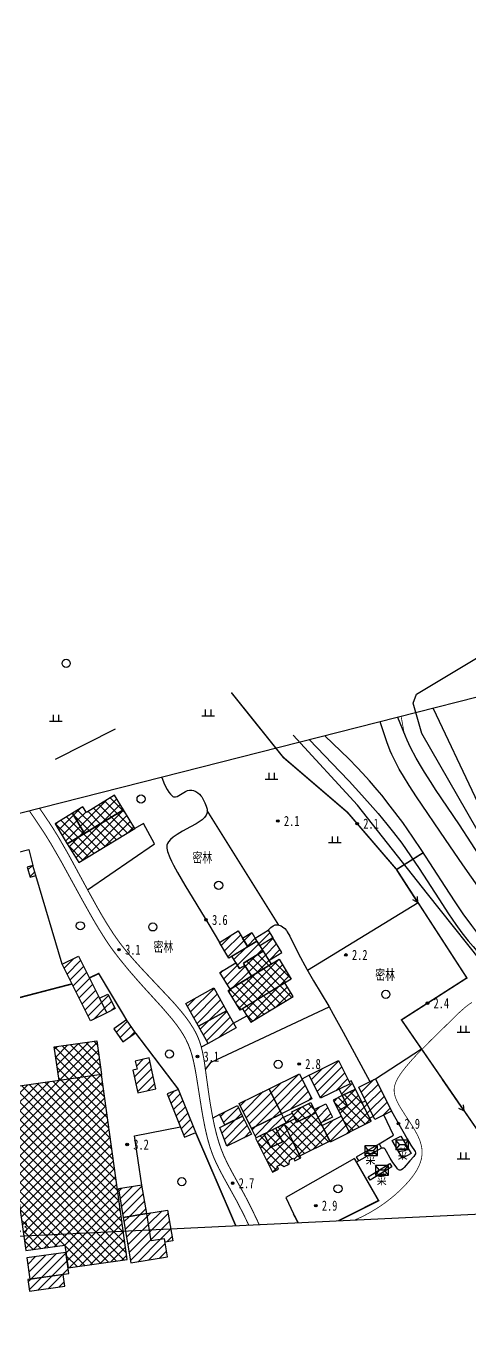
# Model space of a CAD drawing. Header units: metres. Extents: x 494039 to 619385, y 3351420 to 3402703.
# Drawn here: x 536631 to 536806, y 3373601 to 3374117 of the extents above; entities that cross this region are included whole.
import ezdxf
from ezdxf.enums import TextEntityAlignment as Align

# ---------------------------------------------------------------- set-up
doc = ezdxf.new("R2010")
doc.units = ezdxf.units.M
for name, pattern in [('2430', [0]), ('2450', [0]), ('8521', [0]), ('8522', [0]), ('9376', [0]), ('9610', [0])]:
    doc.linetypes.add(name, pattern=pattern)
for name, color, linetype in [('210100', 130, 'Continuous'), ('220200', 130, 'Continuous'), ('261301', 141, 'Continuous'), ('310300', 8, 'Continuous'), ('310500', 8, 'Continuous'), ('330400', 8, 'Continuous'), ('380201', 8, '2430'), ('380202', 8, '2450'), ('420500', 8, 'Continuous'), ('720100', 8, 'Continuous'), ('760201', 8, '8521'), ('760202', 8, '8522'), ('810100', 8, '9610'), ('810302', 8, 'Continuous'), ('810501', 8, 'Continuous'), ('810510', 8, 'Continuous'), ('范围线', 8, 'Continuous')]:
    doc.layers.add(name, color=color, linetype=linetype)
doc.layers.add('710101', color=8, linetype='Continuous', lineweight=0)
pattern_1 = [(45, (0, 0), (-1.767766953, 1.767766953), []), (135, (0, 0), (-1.767766953, -1.767766953), [])]
pattern_2 = [(45, (0, 0), (-1.767766953, 1.767766953), [])]

# ---------------------------------------------------------------- blocks, each defined once
blk = doc.blocks.new('gu')
at = {"flags": 128}
for points in [[(3.75, 0), (-3.75, 0)], [(2.71, -0.6), (3.75, 0), (3.75, 0), (2.71, 0.6)]]:
    blk.add_lwpolyline(points, dxfattribs=at)
blk = doc.blocks.new('p_point')
for radius in [0.25, 0.2, 0.15, 0.1, 0.05]:
    blk.add_circle((0, 0), radius)
blk.add_point((0, 0))
blk = doc.blocks.new('vm')
at = {"linetype": 'Continuous'}
for p, q in [((1.25, 0), (-1.25, 0)), ((-0.5, 0), (-0.5, 1.3)), ((0.5, 1.3), (0.5, 0))]:
    blk.add_line(p, q, dxfattribs=at)
blk = doc.blocks.new('v1')
blk.add_circle((0, 0), 0.8)
blk = doc.blocks.new('mf')
for p, q in [((1.25, 0.95), (-1.25, 0.95)), ((-1.25, 0.95), (-1.25, -0.95)), ((0.5, 0), (-0.5, 0)), ((1.25, -0.95), (1.25, 0.95)), ((-1.25, -0.95), (1.25, -0.95))]:
    blk.add_line(p, q)
at = {"flags": 128}
for points in [[(-1.25, -0.95), (-0.5, 0), (-1.25, 0.95)], [(1.25, -0.95), (0.5, 0), (1.25, 0.95)]]:
    blk.add_lwpolyline(points, dxfattribs=at)
blk = doc.blocks.new('1-3&1-4')
at = {"layer": '310300', "linetype": 'Continuous'}
h = blk.add_hatch(dxfattribs=at)
h.set_pattern_fill('ANSI31', color=8, scale=20, style=0)
h.set_pattern_definition(pattern_2)
h.paths.add_polyline_path([(536632.6836, 3373781.6963), (536634.8764, 3373782.3532), (536633.6862, 3373786.3261), (536631.4934, 3373785.6692)])
h = blk.add_hatch(dxfattribs=at)
h.set_pattern_fill('ANSI31', color=8, scale=20, style=0)
h.set_pattern_definition(pattern_2)
h.paths.add_polyline_path([(536711.095, 3373749.7992), (536707.3311, 3373755.9924), (536714.7594, 3373760.5069), (536718.5233, 3373754.3137)])
h = blk.add_hatch(dxfattribs=at)
h.set_pattern_fill('ANSI31', color=8, scale=20, style=0)
h.set_pattern_definition(pattern_2)
h.paths.add_polyline_path([(536718.5233, 3373754.3137), (536716.461, 3373757.707), (536720.0804, 3373759.9066), (536722.1427, 3373756.5134)])
h = blk.add_hatch(dxfattribs=at)
h.set_pattern_fill('ANSI31', color=8, scale=20, style=0)
h.set_pattern_definition(pattern_2)
h.paths.add_polyline_path([(536723.2927, 3373754.621), (536721.4146, 3373757.7113), (536726.5637, 3373760.8406), (536728.4418, 3373757.7503)])
h = blk.add_hatch(dxfattribs=at)
h.set_pattern_fill('ANSI31', color=8, scale=20, style=0)
h.set_pattern_definition(pattern_2)
h.paths.add_polyline_path([(536716.8647, 3373747.813), (536717.3891, 3373746.9502), (536715.2508, 3373745.6506), (536712.2886, 3373750.5246), (536722.1427, 3373756.5134), (536724.5804, 3373752.5022)])
h = blk.add_hatch(dxfattribs=at)
h.set_pattern_fill('ANSI31', color=8, scale=20, style=0)
h.set_pattern_definition(pattern_2)
h.paths.add_polyline_path([(536726.7581, 3373748.919), (536731.9071, 3373752.0482), (536728.4418, 3373757.7503), (536723.2927, 3373754.621)])
h = blk.add_hatch(dxfattribs=at)
h.set_pattern_fill('ANSI31', color=8, scale=20, style=0)
h.set_pattern_definition(pattern_2)
h.paths.add_polyline_path([(536645.3499, 3373747.3454), (536651.7301, 3373750.543), (536662.9101, 3373728.2355), (536656.5299, 3373725.0379)])
h = blk.add_hatch(dxfattribs=at)
h.set_pattern_fill('ANSI31', color=8, scale=20, style=0)
h.set_pattern_definition(pattern_2)
h.paths.add_polyline_path([(536715.2508, 3373745.6506), (536717.3891, 3373746.9502), (536719.9833, 3373742.6816), (536711.526, 3373737.5418), (536707.5141, 3373744.1431), (536713.833, 3373747.9834)])
h = blk.add_hatch(dxfattribs=at)
h.set_pattern_fill('ANSI31', color=8, scale=20, style=0)
h.set_pattern_definition(pattern_2)
h.paths.add_polyline_path([(536694.0994, 3373731.9239), (536705.1108, 3373738.0569), (536710.12, 3373729.0632), (536699.1086, 3373722.9302)])
h = blk.add_hatch(dxfattribs=at)
h.set_pattern_fill('ANSI31', color=8, scale=20, style=0)
h.set_pattern_definition(pattern_2)
h.paths.add_polyline_path([(536660.051, 3373733.9403), (536663.3192, 3373735.5782), (536666.1783, 3373729.8734), (536662.9101, 3373728.2355)])
h = blk.add_hatch(dxfattribs=at)
h.set_pattern_fill('ANSI31', color=8, scale=20, style=0)
h.set_pattern_definition(pattern_2)
h.paths.add_polyline_path([(536713.8869, 3373722.2997), (536702.8755, 3373716.1668), (536699.1086, 3373722.9302), (536710.12, 3373729.0632)])
h = blk.add_hatch(dxfattribs=at)
h.set_pattern_fill('ANSI31', color=8, scale=20, style=0)
h.set_pattern_definition(pattern_2)
h.paths.add_polyline_path([(536669.2035, 3373716.7614), (536674.2615, 3373720.2726), (536670.708, 3373725.3916), (536665.65, 3373721.8804)])
h = blk.add_hatch(dxfattribs=at)
h.set_pattern_fill('ANSI31', color=8, scale=20, style=0)
h.set_pattern_definition(pattern_2)
h.paths.add_polyline_path([(536679.578, 3373710.4133), (536674.1514, 3373709.2075), (536674.8744, 3373705.9535), (536673.1197, 3373705.5637), (536675.1028, 3373696.6386), (536682.2841, 3373698.2342)])
h = blk.add_hatch(dxfattribs=at)
h.set_pattern_fill('ANSI31', color=8, scale=20, style=0)
h.set_pattern_definition(pattern_2)
h.paths.add_polyline_path([(536747.2533, 3373694.5399), (536742.7371, 3373703.6663), (536754.3118, 3373709.3941), (536758.828, 3373700.2677)])
h = blk.add_hatch(dxfattribs=at)
h.set_pattern_fill('ANSI31', color=8, scale=20, style=0)
h.set_pattern_definition(pattern_2)
h.paths.add_polyline_path([(536738.8458, 3373704.1757), (536743.7367, 3373694.2922), (536731.8298, 3373688.4001), (536726.939, 3373698.2835)])
h = blk.add_hatch(dxfattribs=at)
h.set_pattern_fill('ANSI31', color=8, scale=20, style=0)
h.set_pattern_definition(pattern_2)
h.paths.add_polyline_path([(536754.5117, 3373698.1317), (536755.7882, 3373695.552), (536760.9536, 3373698.1081), (536759.3006, 3373701.4486), (536758.4516, 3373701.0284), (536758.828, 3373700.2677)])
h = blk.add_hatch(dxfattribs=at)
h.set_pattern_fill('ANSI31', color=8, scale=20, style=0)
h.set_pattern_definition(pattern_2)
h.paths.add_polyline_path([(536762.2615, 3373698.8997), (536768.8282, 3373702.1492), (536775.1452, 3373689.3836), (536768.5786, 3373686.1341)])
h = blk.add_hatch(dxfattribs=at)
h.set_pattern_fill('ANSI31', color=8, scale=20, style=0)
h.set_pattern_definition(pattern_2)
h.paths.add_polyline_path([(536693.5739, 3373679.2202), (536697.9665, 3373680.9723), (536691.1715, 3373698.0073), (536686.7789, 3373696.2552)])
h = blk.add_hatch(dxfattribs=at)
h.set_pattern_fill('ANSI31', color=8, scale=20, style=0)
h.set_pattern_definition(pattern_2)
h.paths.add_polyline_path([(536719.9921, 3373682.5422), (536715.1013, 3373692.4256), (536726.939, 3373698.2835), (536731.8298, 3373688.4001)])
h = blk.add_hatch(dxfattribs=at)
h.set_pattern_fill('ANSI31', color=8, scale=20, style=0)
h.set_pattern_definition(pattern_2)
h.paths.add_polyline_path([(536709.4047, 3373683.9799), (536707.3583, 3373688.1153), (536714.4227, 3373691.6112), (536716.4691, 3373687.4757)])
h = blk.add_hatch(dxfattribs=at)
h.set_pattern_fill('ANSI31', color=8, scale=20, style=0)
h.set_pattern_definition(pattern_2)
h.paths.add_polyline_path([(536744.7029, 3373690.0377), (536749.3603, 3373692.3424), (536751.9672, 3373687.0744), (536747.3098, 3373684.7697)])
h = blk.add_hatch(dxfattribs=at)
h.set_pattern_fill('ANSI31', color=8, scale=20, style=0)
h.set_pattern_definition(pattern_2)
h.paths.add_polyline_path([(536767.9717, 3373687.3605), (536766.6064, 3373686.6849), (536763.5449, 3373692.8716), (536764.9102, 3373693.5472)])
h = blk.add_hatch(dxfattribs=at)
h.set_pattern_fill('ANSI31', color=8, scale=20, style=0)
h.set_pattern_definition(pattern_2)
h.paths.add_polyline_path([(536719.9712, 3373680.3986), (536710.281, 3373675.6034), (536707.4434, 3373683.0094), (536716.4691, 3373687.4757)])
h = blk.add_hatch(dxfattribs=at)
h.set_pattern_fill('ANSI31', color=8, scale=20, style=0)
h.set_pattern_definition(pattern_2)
h.paths.add_polyline_path([(536721.8013, 3373678.8862), (536719.9921, 3373682.5422), (536731.8298, 3373688.4001), (536733.639, 3373684.7441)])
h = blk.add_hatch(dxfattribs=at)
h.set_pattern_fill('ANSI31', color=8, scale=20, style=0)
h.set_pattern_definition(pattern_2)
h.paths.add_polyline_path([(536733.639, 3373684.7441), (536737.2004, 3373686.5064), (536736.1507, 3373688.6277), (536732.5893, 3373686.8653)])
h = blk.add_hatch(dxfattribs=at)
h.set_pattern_fill('ANSI31', color=8, scale=20, style=0)
h.set_pattern_definition(pattern_2)
h.paths.add_polyline_path([(536758.5862, 3373680.9738), (536751.0369, 3373677.238), (536747.819, 3373683.7407), (536755.3683, 3373687.4765)])
h = blk.add_hatch(dxfattribs=at)
h.set_pattern_fill('ANSI31', color=8, scale=20, style=0)
h.set_pattern_definition(pattern_2)
h.paths.add_polyline_path([(536678.6557, 3373649.0293), (536676.774, 3373660.2955), (536667.5099, 3373658.7482), (536669.3916, 3373647.482)])
h = blk.add_hatch(dxfattribs=at)
h.set_pattern_fill('ANSI31', color=8, scale=20, style=0)
h.set_pattern_definition(pattern_2)
h.paths.add_polyline_path([(536678.6557, 3373649.0293), (536686.8903, 3373650.4046), (536688.9194, 3373638.2555), (536685.8919, 3373637.7499), (536685.6645, 3373639.1112), (536680.4574, 3373638.2415)])
h = blk.add_hatch(dxfattribs=at)
h.set_pattern_fill('ANSI31', color=8, scale=20, style=0)
h.set_pattern_definition(pattern_2)
h.paths.add_polyline_path([(536686.852, 3373632.0016), (536685.6645, 3373639.1112), (536680.4574, 3373638.2415), (536678.6557, 3373649.0293), (536669.3916, 3373647.482), (536672.3807, 3373629.5847)])
h = blk.add_hatch(dxfattribs=at)
h.set_pattern_fill('ANSI31', color=8, scale=20, style=0)
h.set_pattern_definition(pattern_2)
h.paths.add_polyline_path([(536632.5509, 3373623.1768), (536647.9688, 3373625.3346), (536646.7954, 3373633.7193), (536631.3775, 3373631.5615)])
h = blk.add_hatch(dxfattribs=at)
h.set_pattern_fill('ANSI31', color=8, scale=20, style=0)
h.set_pattern_definition(pattern_2)
h.paths.add_polyline_path([(536631.7532, 3373623.0652), (536632.4014, 3373618.4336), (536646.3445, 3373620.385), (536645.6963, 3373625.0166)])
at = {"layer": '310500', "linetype": 'Continuous'}
h = blk.add_hatch(dxfattribs=at)
h.set_pattern_fill('ANSI37', color=8, scale=20, style=0)
h.set_pattern_definition(pattern_1)
h.paths.add_polyline_path([(536654.1722, 3373799.0179), (536669.4717, 3373808.3131), (536666.0067, 3373814.0164), (536654.8825, 3373807.258), (536653.5206, 3373809.4996), (536649.3453, 3373806.9629)])
h = blk.add_hatch(dxfattribs=at)
h.set_pattern_fill('ANSI37', color=8, scale=20, style=0)
h.set_pattern_definition(pattern_1)
h.paths.add_polyline_path([(536642.5094, 3373802.8098), (536647.3363, 3373794.8649), (536654.1722, 3373799.0179), (536649.3453, 3373806.9629)])
h = blk.add_hatch(dxfattribs=at)
h.set_pattern_fill('ANSI37', color=8, scale=20, style=0)
h.set_pattern_definition(pattern_1)
h.paths.add_polyline_path([(536651.84, 3373787.4519), (536673.9754, 3373800.9001), (536669.4717, 3373808.3131), (536647.3363, 3373794.8649)])
h = blk.add_hatch(dxfattribs=at)
h.set_pattern_fill('ANSI37', color=8, scale=20, style=0)
h.set_pattern_definition(pattern_1)
h.paths.add_polyline_path([(536715.4563, 3373729.2487), (536710.7156, 3373737.0492), (536730.9146, 3373749.325), (536735.6553, 3373741.5244)])
h = blk.add_hatch(dxfattribs=at)
h.set_pattern_fill('ANSI37', color=8, scale=20, style=0)
h.set_pattern_definition(pattern_1)
h.paths.add_polyline_path([(536719.9833, 3373742.6816), (536716.8647, 3373747.813), (536724.5804, 3373752.5022), (536727.699, 3373747.3708)])
h = blk.add_hatch(dxfattribs=at)
h.set_pattern_fill('ANSI37', color=8, scale=20, style=0)
h.set_pattern_definition(pattern_1)
h.paths.add_polyline_path([(536736.4477, 3373734.6636), (536733.189, 3373740.0256), (536716.4374, 3373729.8449), (536719.6961, 3373724.4829)])
h = blk.add_hatch(dxfattribs=at)
h.set_pattern_fill('ANSI37', color=8, scale=20, style=0)
h.set_pattern_definition(pattern_1)
h.paths.add_polyline_path([(536644.063, 3373701.4889), (536642.1996, 3373714.8035), (536658.9356, 3373717.1458), (536660.799, 3373703.8311)])
h = blk.add_hatch(dxfattribs=at)
h.set_pattern_fill('ANSI37', color=8, scale=20, style=0)
h.set_pattern_definition(pattern_1)
h.paths.add_polyline_path([(536630.9772, 3373634.4213), (536646.3951, 3373636.5791), (536647.6492, 3373627.6186), (536671.0077, 3373630.8876), (536660.799, 3373703.8311), (536622.0226, 3373698.4043)])
h = blk.add_hatch(dxfattribs=at)
h.set_pattern_fill('ANSI37', color=8, scale=20, style=0)
h.set_pattern_definition(pattern_1)
h.paths.add_polyline_path([(536758.5005, 3373681.1469), (536767.2133, 3373685.4585), (536760.9536, 3373698.1081), (536755.7882, 3373695.552), (536757.8078, 3373691.4708), (536754.2604, 3373689.7153)])
h = blk.add_hatch(dxfattribs=at)
h.set_pattern_fill('ANSI37', color=8, scale=20, style=0)
h.set_pattern_definition(pattern_1)
h.paths.add_polyline_path([(536743.3386, 3373692.7948), (536745.3265, 3373688.7776), (536737.896, 3373685.1007), (536735.9081, 3373689.1179)])
h = blk.add_hatch(dxfattribs=at)
h.set_pattern_fill('ANSI37', color=8, scale=20, style=0)
h.set_pattern_definition(pattern_1)
h.paths.add_polyline_path([(536754.2604, 3373689.7153), (536757.8078, 3373691.4708), (536755.7882, 3373695.552), (536752.2408, 3373693.7965)])
h = blk.add_hatch(dxfattribs=at)
h.set_pattern_fill('ANSI37', color=8, scale=20, style=0)
h.set_pattern_definition(pattern_1)
h.paths.add_polyline_path([(536737.896, 3373685.1007), (536745.3265, 3373688.7776), (536750.8486, 3373677.6185), (536739.1168, 3373671.8131), (536732.8991, 3373684.3779), (536737.2004, 3373686.5064)])
h = blk.add_hatch(dxfattribs=at)
h.set_pattern_fill('ANSI37', color=8, scale=20, style=0)
h.set_pattern_definition(pattern_1)
h.paths.add_polyline_path([(536721.5977, 3373678.7854), (536728.252, 3373665.3383), (536730.6294, 3373666.5148), (536730.0574, 3373667.6706), (536731.5148, 3373668.3918), (536732.9072, 3373667.6009), (536734.8145, 3373668.5447), (536734.9329, 3373670.0968), (536736.5724, 3373670.9082), (536737.0813, 3373669.8798), (536739.485, 3373671.0692), (536732.8991, 3373684.3779), (536729.5524, 3373682.7218), (536732.2002, 3373677.3711), (536727.57, 3373675.0798), (536724.9222, 3373680.4305)])
h = blk.add_hatch(dxfattribs=at)
h.set_pattern_fill('ANSI37', color=8, scale=20, style=0)
h.set_pattern_definition(pattern_1)
h.paths.add_polyline_path([(536724.8576, 3373680.3986), (536727.5054, 3373675.0478), (536732.2002, 3373677.3711), (536729.5524, 3373682.7218)])
at = {"layer": '210100', "color": 141, "linetype": 'Continuous', "flags": 128}
for points in [[(536907.3526, 3373653.5826), (536878.4223, 3373690.5277), (536852.5854, 3373723.4162), (536845.6565, 3373732.1777), (536836.4805, 3373743.6614), (536824.114, 3373758.8558), (536818.9134, 3373765.3501), (536814.6064, 3373770.9111), (536810.2082, 3373776.8517), (536803.2667, 3373786.6555), (536796.461, 3373796.5725), (536785.1155, 3373813.3675), (536782.1558, 3373817.9046), (536779.8864, 3373821.5839), (536778.2707, 3373824.3847), (536776.7523, 3373827.2308), (536775.3552, 3373830.1329), (536774.7106, 3373831.6085), (536773.3565, 3373835.1141), (536770.6776, 3373842.9774)], [(536892.8622, 3373652.8848), (536869.0503, 3373683.9352), (536855.8773, 3373701.0041), (536848.2791, 3373710.7705), (536833.288, 3373729.8171), (536825.9732, 3373738.8914), (536814.0307, 3373753.3935), (536809.9752, 3373758.4795), (536806.817, 3373762.6099), (536803.4192, 3373767.318), (536800.2593, 3373771.9599), (536796.3106, 3373778.0108), (536787.2046, 3373792.2208), (536783.6338, 3373797.5708), (536779.6363, 3373803.238), (536774.7242, 3373809.774), (536771.3323, 3373814.0383), (536769.5992, 3373816.1386), (536766.5007, 3373819.7558), (536763.7705, 3373822.7875), (536761.655, 3373825.0289), (536758.331, 3373828.376), (536748.9175, 3373837.4454)]]:
    blk.add_lwpolyline(points, dxfattribs=at)
at = {"layer": '220200', "color": 141, "linetype": 'Continuous', "const_width": 0.6, "flags": 128}
for points in [[(536823.37, 3373661.2666), (536779.1275, 3373725.4352), (536804.9177, 3373741.9829), (536777.195, 3373784.7527), (536757.8213, 3373807.3031), (536732.4739, 3373829.0212), (536712.0448, 3373854.5399)], [(536777.195, 3373784.7527), (536787.7338, 3373791.3991)]]:
    blk.add_lwpolyline(points, dxfattribs=at)
at = {"layer": '310300', "color": 8, "linetype": 'Continuous', "flags": 128}
for points in [[(536632.6836, 3373781.6963), (536634.8764, 3373782.3532), (536633.6862, 3373786.3261), (536631.4934, 3373785.6692)], [(536631.7532, 3373623.0652), (536632.4014, 3373618.4336), (536646.3445, 3373620.385), (536645.6963, 3373625.0166)]]:
    blk.add_lwpolyline(points, close=True, dxfattribs=at)
for points, elevation in [([(536711.095, 3373749.7992), (536707.3311, 3373755.9924), (536714.7594, 3373760.5069), (536718.5233, 3373754.3137)], 6.8765), ([(536718.5233, 3373754.3137), (536716.461, 3373757.707), (536720.0804, 3373759.9066), (536722.1427, 3373756.5134)], 6.8765), ([(536723.2927, 3373754.621), (536721.4146, 3373757.7113), (536726.5637, 3373760.8406), (536728.4418, 3373757.7503)], 7.0246), ([(536716.8647, 3373747.813), (536717.3891, 3373746.9502), (536715.2508, 3373745.6506), (536712.2886, 3373750.5246), (536722.1427, 3373756.5134), (536724.5804, 3373752.5022)], 9.1044), ([(536726.7581, 3373748.919), (536731.9071, 3373752.0482), (536728.4418, 3373757.7503), (536723.2927, 3373754.621)], 7.0246), ([(536645.3499, 3373747.3454), (536651.7301, 3373750.543), (536662.9101, 3373728.2355), (536656.5299, 3373725.0379)], 6.4577), ([(536715.2508, 3373745.6506), (536717.3891, 3373746.9502), (536719.9833, 3373742.6816), (536711.526, 3373737.5418), (536707.5141, 3373744.1431), (536713.833, 3373747.9834)], 6.8765), ([(536694.0994, 3373731.9239), (536705.1108, 3373738.0569), (536710.12, 3373729.0632), (536699.1086, 3373722.9302)], 6.4643), ([(536660.051, 3373733.9403), (536663.3192, 3373735.5782), (536666.1783, 3373729.8734), (536662.9101, 3373728.2355)], 5.3321), ([(536713.8869, 3373722.2997), (536702.8755, 3373716.1668), (536699.1086, 3373722.9302), (536710.12, 3373729.0632)], 6.4643), ([(536669.2035, 3373716.7614), (536674.2615, 3373720.2726), (536670.708, 3373725.3916), (536665.65, 3373721.8804)], 6.3096), ([(536679.578, 3373710.4133), (536674.1514, 3373709.2075), (536674.8744, 3373705.9535), (536673.1197, 3373705.5637), (536675.1028, 3373696.6386), (536682.2841, 3373698.2342)], 5.8102), ([(536747.2533, 3373694.5399), (536742.7371, 3373703.6663), (536754.3118, 3373709.3941), (536758.828, 3373700.2677)], 9.3845), ([(536738.8458, 3373704.1757), (536743.7367, 3373694.2922), (536731.8298, 3373688.4001), (536726.939, 3373698.2835)], 6.7926), ([(536754.5117, 3373698.1317), (536755.7882, 3373695.552), (536760.9536, 3373698.1081), (536759.3006, 3373701.4486), (536758.4516, 3373701.0284), (536758.828, 3373700.2677)], 6.8667), ([(536762.2615, 3373698.8997), (536768.8282, 3373702.1492), (536775.1452, 3373689.3836), (536768.5786, 3373686.1341)], 6.0521), ([(536693.5739, 3373679.2202), (536697.9665, 3373680.9723), (536691.1715, 3373698.0073), (536686.7789, 3373696.2552)], 6.847), ([(536719.9921, 3373682.5422), (536715.1013, 3373692.4256), (536726.939, 3373698.2835), (536731.8298, 3373688.4001)], 6.7926), ([(536709.4047, 3373683.9799), (536707.3583, 3373688.1153), (536714.4227, 3373691.6112), (536716.4691, 3373687.4757)], 6.2002), ([(536744.7029, 3373690.0377), (536749.3603, 3373692.3424), (536751.9672, 3373687.0744), (536747.3098, 3373684.7697)], 8.5946), ([(536767.9717, 3373687.3605), (536766.6064, 3373686.6849), (536763.5449, 3373692.8716), (536764.9102, 3373693.5472)], 6.0521), ([(536719.9712, 3373680.3986), (536710.281, 3373675.6034), (536707.4434, 3373683.0094), (536716.4691, 3373687.4757)], 7.706), ([(536721.8013, 3373678.8862), (536719.9921, 3373682.5422), (536731.8298, 3373688.4001), (536733.639, 3373684.7441)], 6.7926), ([(536733.639, 3373684.7441), (536737.2004, 3373686.5064), (536736.1507, 3373688.6277), (536732.5893, 3373686.8653)], 6.7926), ([(536758.5862, 3373680.9738), (536751.0369, 3373677.238), (536747.819, 3373683.7407), (536755.3683, 3373687.4765)], 7.2863), ([(536678.6557, 3373649.0293), (536676.774, 3373660.2955), (536667.5099, 3373658.7482), (536669.3916, 3373647.482)], 6.1904), ([(536678.6557, 3373649.0293), (536686.8903, 3373650.4046), (536688.9194, 3373638.2555), (536685.8919, 3373637.7499), (536685.6645, 3373639.1112), (536680.4574, 3373638.2415)], 5.7954), ([(536686.852, 3373632.0016), (536685.6645, 3373639.1112), (536680.4574, 3373638.2415), (536678.6557, 3373649.0293), (536669.3916, 3373647.482), (536672.3807, 3373629.5847)], 5.7954), ([(536632.5509, 3373623.1768), (536647.9688, 3373625.3346), (536646.7954, 3373633.7193), (536631.3775, 3373631.5615)], 7.9257)]:
    blk.add_lwpolyline(points, close=True, dxfattribs=dict(at, elevation=elevation))
at = {"layer": '310500', "color": 8, "linetype": 'Continuous', "flags": 128}
for points, elevation in [([(536654.1722, 3373799.0179), (536669.4717, 3373808.3131), (536666.0067, 3373814.0164), (536654.8825, 3373807.258), (536653.5206, 3373809.4996), (536649.3453, 3373806.9629)], 14.8942), ([(536642.5094, 3373802.8098), (536647.3363, 3373794.8649), (536654.1722, 3373799.0179), (536649.3453, 3373806.9629)], 14.8942), ([(536651.84, 3373787.4519), (536673.9754, 3373800.9001), (536669.4717, 3373808.3131), (536647.3363, 3373794.8649)], 14.8942), ([(536715.4563, 3373729.2487), (536710.7156, 3373737.0492), (536730.9146, 3373749.325), (536735.6553, 3373741.5244)], 16.4124), ([(536719.9833, 3373742.6816), (536716.8647, 3373747.813), (536724.5804, 3373752.5022), (536727.699, 3373747.3708)], 13.9685), ([(536736.4477, 3373734.6636), (536733.189, 3373740.0256), (536716.4374, 3373729.8449), (536719.6961, 3373724.4829)], 16.4124), ([(536644.063, 3373701.4889), (536642.1996, 3373714.8035), (536658.9356, 3373717.1458), (536660.799, 3373703.8311)], 15.2702), ([(536630.9772, 3373634.4213), (536646.3951, 3373636.5791), (536647.6492, 3373627.6186), (536671.0077, 3373630.8876), (536660.799, 3373703.8311), (536622.0226, 3373698.4043)], 28.6002), ([(536758.5005, 3373681.1469), (536767.2133, 3373685.4585), (536760.9536, 3373698.1081), (536755.7882, 3373695.552), (536757.8078, 3373691.4708), (536754.2604, 3373689.7153)], 14.6178), ([(536743.3386, 3373692.7948), (536745.3265, 3373688.7776), (536737.896, 3373685.1007), (536735.9081, 3373689.1179)], 18.8796), ([(536754.2604, 3373689.7153), (536757.8078, 3373691.4708), (536755.7882, 3373695.552), (536752.2408, 3373693.7965)], 17.8268), ([(536737.896, 3373685.1007), (536745.3265, 3373688.7776), (536750.8486, 3373677.6185), (536739.1168, 3373671.8131), (536732.8991, 3373684.3779), (536737.2004, 3373686.5064)], 15.9767), ([(536721.5977, 3373678.7854), (536728.252, 3373665.3383), (536730.6294, 3373666.5148), (536730.0574, 3373667.6706), (536731.5148, 3373668.3918), (536732.9072, 3373667.6009), (536734.8145, 3373668.5447), (536734.9329, 3373670.0968), (536736.5724, 3373670.9082), (536737.0813, 3373669.8798), (536739.485, 3373671.0692), (536732.8991, 3373684.3779), (536729.5524, 3373682.7218), (536732.2002, 3373677.3711), (536727.57, 3373675.0798), (536724.9222, 3373680.4305)], 14.3956), ([(536724.8576, 3373680.3986), (536727.5054, 3373675.0478), (536732.2002, 3373677.3711), (536729.5524, 3373682.7218)], 16.2914)]:
    blk.add_lwpolyline(points, close=True, dxfattribs=dict(at, elevation=elevation))
at = {"layer": '330400', "color": 8, "linetype": 'Continuous', "flags": 128}
for points, elevation in [([(536770.3775, 3373676.4791), (536771.3068, 3373674.8071), (536762.2619, 3373669.7799), (536761.3326, 3373671.4519)], 2.3592), ([(536775.5045, 3373677.7997), (536778.8661, 3373679.5062), (536782.9787, 3373672.7173), (536779.5345, 3373670.9069)], 2.3592), ([(536774.5727, 3373668.7217), (536775.367, 3373667.4104), (536766.7573, 3373662.1948), (536765.963, 3373663.5061)], 1.6334)]:
    blk.add_lwpolyline(points, close=True, dxfattribs=dict(at, elevation=elevation))
at = {"layer": '380201', "color": 8, "linetype": '2430', "const_width": 0.6, "flags": 128}
for points, elevation in [([(536670.708, 3373725.3916), (536659.7321, 3373743.7283), (536656.0233, 3373741.9768)], 4.5612), ([(536649.2156, 3373739.6322), (536623.0675, 3373732.8185)], 4.7463), ([(536691.1715, 3373698.0073), (536674.2615, 3373720.2726)], 4.5612), ([(536713.7616, 3373644.2599), (536697.9665, 3373680.9723)], 3.87), ([(536754.2933, 3373646.2118), (536770.0932, 3373654.1369), (536760.556, 3373670.7728)], 2.9516), ([(536736.5092, 3373648.955), (536738.353, 3373645.4442)], 2.9516)]:
    blk.add_lwpolyline(points, dxfattribs=dict(at, elevation=elevation))
at = {"layer": '380202', "color": 8, "linetype": '2450', "elevation": 7.4529, "flags": 128}
blk.add_lwpolyline([(536791.5865, 3373848.2929), (536824.4276, 3373778.8979), (536897.39, 3373677.9709), (536910.0625, 3373683.1544)], dxfattribs=at)
at = {"layer": '420500', "color": 8, "linetype": 'Continuous', "const_width": 0.4, "flags": 128}
for points in [[(536718.9087, 3373644.5078), (536716.5093, 3373649.4129), (536714.1335, 3373654.0027), (536709.0958, 3373663.1058), (536707.1566, 3373666.755), (536705.8541, 3373669.4451), (536705.252, 3373670.8069), (536704.4692, 3373672.7626), (536703.6583, 3373675.1081), (536702.9506, 3373677.4894), (536702.4758, 3373679.2952), (536701.641, 3373682.9478), (536700.8095, 3373687.2622), (536700.2779, 3373690.3692), (536698.2505, 3373703.1702), (536697.8319, 3373705.579), (536697.1349, 3373709.026), (536696.4789, 3373711.6267), (536695.8484, 3373713.659), (536694.9946, 3373715.8772), (536693.9551, 3373718.026), (536693.0078, 3373719.689), (536691.9742, 3373721.31), (536690.2911, 3373723.6761), (536688.4835, 3373725.9794), (536684.9555, 3373730.0877), (536677.3002, 3373738.5014), (536675.0052, 3373741.0754), (536671.4756, 3373745.153), (536667.4668, 3373750.0688), (536665.1225, 3373753.1781), (536663.9534, 3373754.8278), (536662.7767, 3373756.5654), (536660.5127, 3373760.1063), (536658.3394, 3373763.7139), (536656.7524, 3373766.4515), (536653.141, 3373772.9074), (536644.9999, 3373787.7608), (536640.7748, 3373795.09), (536637.8818, 3373799.743), (536632.4312, 3373807.8319)], [(536636.4357, 3373808.85), (536640.147, 3373803.3892), (536641.8503, 3373800.7547), (536644.0532, 3373797.1672), (536646.6952, 3373792.6078), (536648.2396, 3373789.845), (536655.7893, 3373775.9248), (536659.3631, 3373769.475), (536660.9364, 3373766.7432), (536663.0957, 3373763.1482), (536665.3524, 3373759.6278), (536666.5288, 3373757.9043), (536668.0354, 3373755.8206), (536669.826, 3373753.514), (536671.0599, 3373752.006), (536673.6048, 3373749.0436), (536676.8951, 3373745.4084), (536688.5782, 3373732.9951), (536689.9439, 3373731.476), (536692.2591, 3373728.7736), (536694.1355, 3373726.4012), (536695.5955, 3373724.3742), (536697.1862, 3373721.8673), (536698.1258, 3373720.1414), (536698.9485, 3373718.3636), (536699.5283, 3373716.8482), (536700.1198, 3373714.9465), (536700.6684, 3373712.7175), (536701.2119, 3373709.8698), (536701.4847, 3373708.1387), (536703.2966, 3373695.0844), (536703.7814, 3373692.0036), (536704.6514, 3373687.1115), (536705.4097, 3373683.482), (536706.2935, 3373679.8981), (536707.1554, 3373676.9562), (536707.9482, 3373674.6394), (536708.9409, 3373672.1547), (536709.5335, 3373670.8272), (536710.8089, 3373668.2035), (536712.6986, 3373664.6425), (536717.2033, 3373656.4766), (536718.4004, 3373654.1811), (536720.7051, 3373649.5535), (536722.1922, 3373646.4483), (536723.0002, 3373644.7048)]]:
    blk.add_lwpolyline(points, dxfattribs=at)
at = {"layer": '710101', "color": 8, "linetype": 'Continuous', "const_width": 0.3, "elevation": 2, "flags": 128}
for points in [[(536780.1479, 3373838.7257), (536779.0096, 3373845.0956)], [(536760.7959, 3373646.5249), (536763.0926, 3373647.5655), (536764.4395, 3373648.2285), (536766.7686, 3373649.4825), (536768.0053, 3373650.2043), (536770.4231, 3373651.7292), (536772.7819, 3373653.3727), (536774.6643, 3373654.811), (536776.656, 3373656.4723), (536778.5934, 3373658.2351), (536780.4507, 3373660.0869), (536782.1959, 3373662.0225), (536783.2771, 3373663.3601), (536784.275, 3373664.7378), (536785.1714, 3373666.1593), (536785.9443, 3373667.63), (536786.5671, 3373669.1569), (536786.8126, 3373669.9442), (536787.008, 3373670.7492), (536787.1853, 3373671.8765), (536787.2569, 3373673.2163), (536787.2072, 3373674.2782), (536787.1252, 3373674.9525), (536786.8566, 3373676.2713), (536786.4674, 3373677.5563), (536785.9773, 3373678.8143), (536785.5541, 3373679.7436), (536784.5925, 3373681.5759), (536783.3265, 3373683.6881), (536782.3598, 3373685.1934), (536779.7572, 3373689.1652), (536778.2472, 3373691.6504), (536777.7877, 3373692.4981), (536777.1384, 3373693.8634), (536776.8642, 3373694.5488), (536776.4861, 3373695.75), (536776.2858, 3373696.7793), (536776.2225, 3373697.8059), (536776.2971, 3373698.7124), (536776.4005, 3373699.2621), (536776.5433, 3373699.8096), (536776.9337, 3373700.897), (536777.4428, 3373701.9722), (536777.8366, 3373702.681), (536778.7254, 3373704.0753), (536779.332, 3373704.9282), (536780.7421, 3373706.7429), (536783.1147, 3373709.5242), (536785.5125, 3373712.1214), (536790.7507, 3373717.4029), (536802.0342, 3373728.4426), (536804.5012, 3373730.6128), (536805.8488, 3373731.6256), (536806.9667, 3373732.3337)]]:
    blk.add_lwpolyline(points, dxfattribs=at)
at = {"layer": '760201', "color": 8, "linetype": '8521', "flags": 128}
for points in [[(536915.8258, 3373653.9906), (536904.33, 3373667.0413), (536898.9913, 3373673.2222), (536892.8424, 3373680.5498), (536889.0393, 3373685.1595), (536852.4361, 3373730.2311), (536845.3055, 3373739.0989), (536840.1963, 3373745.6021), (536837.6801, 3373748.8805), (536833.9733, 3373753.8448), (536832.1582, 3373756.3535), (536827.8402, 3373762.5684), (536823.6457, 3373768.87), (536806.6651, 3373795.2995), (536802.032, 3373802.316), (536792.5448, 3373816.3292), (536790.7817, 3373819.0207), (536788.2083, 3373823.0941), (536786.9636, 3373825.152), (536784.9695, 3373828.6227), (536782.7438, 3373832.8722), (536781.3878, 3373835.7699), (536780.6981, 3373837.3733), (536777.7471, 3373844.7746)], [(536742.898, 3373835.9151), (536754.774, 3373823.4748), (536758.4485, 3373819.5579), (536763.5344, 3373814.0278), (536767.815, 3373809.2253), (536769.9186, 3373806.7947), (536773.3539, 3373802.6877), (536776.0231, 3373799.3392), (536779.2076, 3373795.1102), (536782.7247, 3373790.1656), (536786.1069, 3373785.114), (536793.8004, 3373773.1726), (536797.7041, 3373767.2503), (536800.5824, 3373763.0935), (536802.9678, 3373759.8355), (536805.4516, 3373756.6575), (536807.395, 3373754.3395), (536808.8506, 3373752.7017), (536811.4787, 3373749.9012), (536819.2315, 3373742.096), (536822.6649, 3373738.537), (536824.8753, 3373736.0997), (536827.5709, 3373732.8595), (536829.7755, 3373729.9559), (536830.9641, 3373728.3129), (536838.4995, 3373717.5141), (536842.9675, 3373711.5422), (536846.8675, 3373706.5828), (536856.3862, 3373694.7919), (536862.9596, 3373686.5124), (536873.4176, 3373673.0127), (536880.2819, 3373663.9314), (536884.451, 3373658.3066), (536888.5552, 3373652.6774)], [(536684.6102, 3373821.097), (536685.7261, 3373818.2679), (536686.7213, 3373816.2723), (536687.4217, 3373815.2), (536688.0388, 3373814.4429), (536688.6515, 3373813.8104), (536688.9495, 3373813.5778), (536689.2351, 3373813.4439), (536689.6698, 3373813.374), (536689.9733, 3373813.3962), (536690.6052, 3373813.5736), (536691.3415, 3373813.9283), (536694.0143, 3373815.5347), (536694.8042, 3373815.8648), (536695.5452, 3373816.0418), (536696.4065, 3373816.0593), (536697.1618, 3373815.9186), (536698.0418, 3373815.5806), (536698.864, 3373815.0523), (536699.4777, 3373814.4883), (536700.0217, 3373813.8426), (536700.3514, 3373813.3752), (536700.9438, 3373812.3716), (536701.5816, 3373811.0271), (536702.0918, 3373809.7352), (536702.449, 3373808.6037), (536702.5494, 3373807.9759), (536702.501, 3373807.2215), (536702.407, 3373806.866), (536702.0999, 3373806.192), (536701.3941, 3373805.2572), (536700.4623, 3373804.3924), (536699.7462, 3373803.8453), (536698.151, 3373802.8012), (536695.9668, 3373801.5538), (536692.8036, 3373799.8356), (536690.641, 3373798.5727), (536689.0792, 3373797.5046), (536688.0688, 3373796.6489), (536687.256, 3373795.7263), (536686.8578, 3373795.0627), (536686.604, 3373794.3504), (536686.5407, 3373793.9728), (536686.5579, 3373793.1886), (536686.8652, 3373791.9041), (536687.7447, 3373789.527), (536688.4327, 3373788.0071), (536689.1737, 3373786.5211), (536690.7556, 3373783.6128), (536693.6789, 3373778.6222), (536703.1183, 3373763.0984), (536707.3311, 3373755.9924)], [(536775.1452, 3373689.3836), (536781.3146, 3373678.4794), (536782.7727, 3373676.0612), (536784.5075, 3373673.5226), (536784.6543, 3373673.0271), (536784.6095, 3373672.6304), (536784.4143, 3373672.1701), (536783.9998, 3373671.5758), (536782.3727, 3373669.8027), (536780.2241, 3373667.2685), (536779.6262, 3373666.686), (536779.1203, 3373666.3248), (536778.7029, 3373666.1624), (536778.3719, 3373666.1521), (536777.9489, 3373666.3388), (536777.5577, 3373666.7054), (536776.9928, 3373667.4183), (536775.7173, 3373669.2339), (536774.6594, 3373670.9267), (536773.2761, 3373673.5303), (536772.7214, 3373674.463), (536772.4655, 3373674.734), (536772.3046, 3373674.8216), (536771.937, 3373674.8626), (536771.3068, 3373674.8071)]]:
    blk.add_lwpolyline(points, dxfattribs=at)
at = {"layer": '760201', "color": 8, "linetype": '8521', "elevation": 3.3135, "flags": 128}
blk.add_lwpolyline([(536726.5637, 3373760.8406), (536727.6039, 3373761.8833), (536728.5128, 3373762.5522), (536729.071, 3373762.793), (536729.3641, 3373762.8626), (536730.2192, 3373762.8879), (536730.7365, 3373762.8111), (536731.2829, 3373762.6506), (536731.6253, 3373762.5072), (536732.2632, 3373762.1422), (536733.1176, 3373761.4269), (536733.7516, 3373760.7058), (536734.1037, 3373760.2293), (536735.1597, 3373758.4696), (536738.5415, 3373751.4826), (536741.759, 3373745.4564), (536744.413, 3373740.8681), (536750.4161, 3373730.8493), (536752.2372, 3373727.662), (536756.1295, 3373720.5902), (536766.6665, 3373701.0795)], dxfattribs=at)
at = {"layer": '760202', "color": 8, "linetype": '8522', "elevation": 2.4693, "flags": 128}
blk.add_lwpolyline([(536762.2619, 3373669.7799), (536761.4283, 3373669.2514)], dxfattribs=at)
at = {"layer": '810100', "color": 8, "linetype": '9610', "flags": 128}
for points, elevation in [([(536642.6606, 3373828.2832), (536666.28, 3373840.2756)], 2.8482), ([(536730.7365, 3373762.8111), (536702.5494, 3373807.9759)], 2.157), ([(536622.9619, 3373790.2101), (536632.1177, 3373792.655), (536633.6862, 3373786.3261)], 3.6245), ([(536712.8621, 3373724.1397), (536718.1402, 3373727.0431)], 2.9963), ([(536702.8755, 3373716.1668), (536700.1814, 3373714.6952)], 2.4409), ([(536768.8282, 3373702.1492), (536786.992, 3373714.0285)], 2.9494), ([(536742.7371, 3373703.6663), (536739.8855, 3373702.0747)], 2.663), ([(536770.3775, 3373676.4791), (536776.0412, 3373679.982), (536772.1837, 3373687.9181)], 2.3668)]:
    blk.add_lwpolyline(points, dxfattribs=dict(at, elevation=elevation))
for points in [[(536655.335, 3373776.7728), (536681.7034, 3373794.83), (536677.3841, 3373802.9417), (536673.9754, 3373800.9001)], [(536645.3499, 3373747.3454), (536634.8764, 3373782.3532)], [(536742.0059, 3373745.0184), (536785.6567, 3373771.6982)], [(536701.8025, 3373705.8701), (536704.0707, 3373708.7778), (536750.5669, 3373730.5901)], [(536707.3583, 3373688.1153), (536704.7506, 3373686.624)], [(536676.774, 3373660.2955), (536673.8696, 3373679.6972), (536691.9669, 3373683.2489)], [(536760.556, 3373670.7728), (536733.4776, 3373655.3762), (536736.5092, 3373648.955)]]:
    blk.add_lwpolyline(points, dxfattribs=at)
at = {"layer": '810510', "color": 8, "linetype": '9376', "flags": 128}
for points in [[(536943.9902, 3373655.3469), (536937.5235, 3373669.0378), (536927.7117, 3373672.5098), (536908.1568, 3373670.0952), (536897.8537, 3373676.6184), (536847.0059, 3373742.6785), (536823.1858, 3373775.7015), (536787.0945, 3373838.4262), (536783.7865, 3373850.3977), (536785.0626, 3373853.9775), (536823.8845, 3373877.134)], [(536885.172, 3373652.5145), (536842.978, 3373705.8136), (536815.4896, 3373742.3159), (536789.3978, 3373775.1011), (536761.818, 3373810.0916), (536736.4746, 3373837.7984)]]:
    blk.add_lwpolyline(points, dxfattribs=at)
at = {"layer": '范围线', "color": 8}
blk.add_lwpolyline([(535819.6419, 3373601.2022), (537627.1126, 3373688.2437), (538787.7298, 3373876.5354), (540484.0612, 3374633.6129), (539516.8326, 3374541.113), (537774.5038, 3374098.173), (535819.6419, 3373601.2022)], dxfattribs=at)
at = {"layer": '261301', "color": 141, "linetype": 'Continuous', "xscale": 2, "yscale": 2}
for p, rotation in [((536781.5345, 3373778.0578, 1.7194), 302.9514341754228), ((536799.58, 3373695.7712, 1.5032), 304.5843638915456)]:
    blk.add_blockref('gu', p, dxfattribs=dict(at, rotation=rotation))
at = {"layer": '330400', "color": 8, "linetype": 'Continuous', "xscale": 2, "yscale": 2}
for p in [(536767.1313, 3373673.7994), (536779.4497, 3373676.1476), (536771.4465, 3373666.1109)]:
    blk.add_blockref('mf', p, dxfattribs=at)
at = {"layer": '720100', "color": 8, "linetype": 'Continuous', "xscale": 2, "yscale": 2, "zscale": 2}
for p in [(536730.374, 3373803.9082, 2.0721), (536761.6553, 3373802.8405, 2.1), (536702.0328, 3373764.8743, 3.568), (536667.7444, 3373753.1506, 3.0664), (536757.2095, 3373751.0613, 2.1885), (536789.3802, 3373732.0136, 2.3766), (536698.6466, 3373710.9789, 3.1091), (536738.7704, 3373708.0346, 2.7555), (536777.9157, 3373684.4719, 2.9366), (536670.9592, 3373676.2656, 3.1611), (536712.5516, 3373661.0476, 2.7369), (536745.3296, 3373652.1691, 2.8738)]:
    blk.add_blockref('p_point', p, dxfattribs=at)
at = {"layer": '810302', "color": 8, "linetype": 'Continuous', "xscale": 2, "yscale": 2}
for p in [(536642.8746, 3373843.1456, 2.4894), (536702.8881, 3373845.2271), (536727.8881, 3373820.2271), (536752.8881, 3373795.2271), (536803.5411, 3373720.4844), (536803.5411, 3373670.4844)]:
    blk.add_blockref('vm', p, dxfattribs=at)
at = {"layer": '810501', "color": 8, "linetype": 'Continuous', "xscale": 2, "yscale": 2}
for p in [(536646.8773, 3373866.0549, 3.7368), (536676.4266, 3373812.5448, 3.7368), (536707.0276, 3373778.4963, 3.7368), (536652.4727, 3373762.5492, 3.6477), (536681.0425, 3373762.0941, 3.7368), (536772.9778, 3373735.4997, 3.7368), (536687.6046, 3373711.9747, 3.6477), (536730.4753, 3373707.8849, 3.7368), (536692.5218, 3373661.6132, 3.7194), (536754.1125, 3373658.8226, 2.9494)]:
    blk.add_blockref('v1', p, dxfattribs=at)
at = {"color": 8, "linetype": 'Continuous', "width": 0.75}
for p in [(536700.5774, 3373789.5745), (536685.2382, 3373754.3443), (536772.6834, 3373743.3592)]:
    blk.add_text('密林', height=4, dxfattribs=at).set_placement(p, align=Align.MIDDLE)
at = {"color": 8, "width": 0.75}
for p in [(536766.9238, 3373670.7102, 2.3592), (536779.6161, 3373672.5482, 2.3592), (536771.3482, 3373662.5932, 1.6334)]:
    blk.add_text('菜', height=4, dxfattribs=at).set_placement(p, align=Align.MIDDLE_CENTER)
at = {"layer": '720100', "color": 8, "width": 0.75}
for s, p in [('2.1', (536732.774, 3373803.9082, 2.0721)), ('2.1', (536764.0553, 3373802.8405, 2.1)), ('3.6', (536704.4328, 3373764.8743, 3.568)), ('3.1', (536670.1444, 3373753.1506, 3.0664)), ('2.2', (536759.6095, 3373751.0613, 2.1885)), ('2.4', (536791.7802, 3373732.0136, 2.3766)), ('3.1', (536701.0466, 3373710.9789, 3.1091)), ('2.8', (536741.1704, 3373708.0346, 2.7555)), ('2.9', (536780.3157, 3373684.4719, 2.9366)), ('3.2', (536673.3592, 3373676.2656, 3.1611)), ('2.7', (536714.9516, 3373661.0476, 2.7369)), ('2.9', (536747.7296, 3373652.1691, 2.8738)), ('3.3', (536625.6835, 3373643.7538, 3.2616))]:
    blk.add_text(s, height=4, dxfattribs=at).set_placement(p, align=Align.MIDDLE_LEFT)

msp = doc.modelspace()

# ---------------------------------------------------------------- block references
msp.add_blockref('1-3&1-4', (0, 0))

doc.saveas('drawing.dxf')
